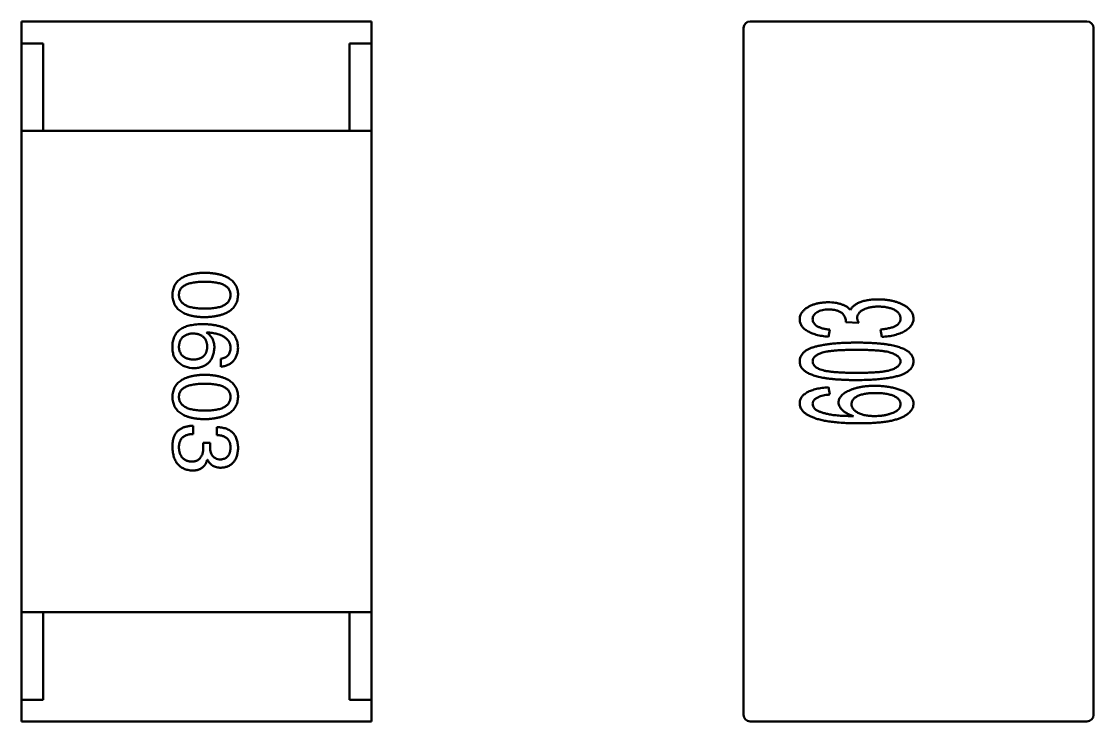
# Model space of a CAD drawing. Header units: millimetres. Extents: x 37 to 347, y 164 to 266.
# Drawn here: x 307.18 to 309.631, y 211.616 to 213.216 of the extents above; entities that cross this region are included whole.
import ezdxf

# ---------------------------------------------------------------- set-up
doc = ezdxf.new("R2010")
doc.units = ezdxf.units.MM
doc.header["$LTSCALE"] = 0.75
doc.layers.add('Visible', color=7, linetype='Continuous', lineweight=50)

msp = doc.modelspace()

# ---------------------------------------------------------------- linework, layer by layer
at = {"layer": 'Visible'}
for p, q in [((307.9804, 213.216), (307.1804, 213.216)), ((307.1804, 213.166), (307.1804, 213.216)), ((307.9804, 213.166), (307.9804, 213.216)), ((308.8312, 212.8162), (308.8312, 213.2012)), ((308.8462, 213.2162), (309.6162, 213.2162)), ((309.6312, 213.2012), (309.6312, 212.8162)), ((307.1804, 212.966), (307.1804, 213.166)), ((307.1804, 213.166), (307.2304, 213.166)), ((307.2304, 213.166), (307.2304, 212.966)), ((307.9304, 212.966), (307.9304, 213.166)), ((307.9304, 213.166), (307.9804, 213.166)), ((307.9804, 212.966), (307.9804, 213.166)), ((307.1804, 211.866), (307.1804, 212.966)), ((307.1804, 212.966), (307.9804, 212.966)), ((307.9304, 212.966), (307.2304, 212.966)), ((307.9804, 212.966), (307.9804, 211.866)), ((308.8312, 212.0162), (308.8312, 212.8162)), ((309.6312, 212.8162), (309.6312, 212.0162)), ((309.0944, 212.5274), (309.0648, 212.5292)), ((307.6034, 212.5047), (307.6042, 212.5056)), ((309.0285, 212.5118), (309.0252, 212.4953)), ((309.1471, 212.4953), (309.1438, 212.5118)), ((307.6362, 212.4449), (307.6362, 212.4269)), ((309.0252, 212.3801), (309.0285, 212.3636)), ((307.5731, 212.2732), (307.5731, 212.2921)), ((307.6272, 212.2888), (307.6272, 212.2708)), ((307.596, 212.2527), (307.596, 212.2437)), ((307.6116, 212.2527), (307.596, 212.2527)), ((307.6116, 212.2429), (307.6116, 212.2527)), ((307.6051, 212.2142), (307.6059, 212.2142)), ((308.8312, 211.6312), (308.8312, 212.0162)), ((309.6312, 212.0162), (309.6312, 211.6312)), ((307.1804, 211.866), (307.1804, 211.666)), ((307.1804, 211.866), (307.9804, 211.866)), ((307.9304, 211.866), (307.2304, 211.866)), ((307.2304, 211.666), (307.2304, 211.866)), ((307.9304, 211.866), (307.9304, 211.666)), ((307.9804, 211.866), (307.9804, 211.666)), ((307.1804, 211.666), (307.2304, 211.666)), ((307.1804, 211.666), (307.1804, 211.616)), ((307.9304, 211.666), (307.9804, 211.666)), ((307.9804, 211.666), (307.9804, 211.616)), ((307.9804, 211.616), (307.1804, 211.616)), ((309.6162, 211.6162), (308.8462, 211.6162))]:
    msp.add_line(p, q, dxfattribs=at)
for centre, radius, start, end in [((308.8462, 213.2012), 0.015, 90, 180), ((309.6162, 213.2012), 0.015, 0, 90), ((309.05, 212.5326), 0.0151, 347.1001, 356.9606), ((307.5741, 212.4755), 0.0519, 225.691, 270.7052), ((309.6162, 211.6312), 0.015, 270, 0)]:
    msp.add_arc(centre, radius, start, end, dxfattribs=at)
at = {"layer": 'Visible', "extrusion": (0, 0, -1)}
msp.add_arc((-308.8462, 211.6312), 0.015, 270, 360, dxfattribs=at)
at = {"layer": 'Visible'}
for points, knots in [([(307.5993, 212.6418), (307.5964, 212.6417), (307.5907, 212.6415), (307.5824, 212.6407), (307.5746, 212.6396), (307.5675, 212.6381), (307.5609, 212.6363), (307.5548, 212.634), (307.5493, 212.6314), (307.5444, 212.6284), (307.54, 212.6251), (307.5362, 212.6213), (307.533, 212.6171), (307.5304, 212.6126), (307.5283, 212.6077), (307.5268, 212.6025), (307.5258, 212.5969), (307.5256, 212.593), (307.5256, 212.591)], [0, 0, 0, 0, 0.087693, 0.170223, 0.247496, 0.319826, 0.387768, 0.451403, 0.511459, 0.568358, 0.622671, 0.675251, 0.726739, 0.778422, 0.830759, 0.884394, 0.940865, 1, 1, 1, 1]), ([(307.6756, 212.591), (307.6755, 212.593), (307.6753, 212.5969), (307.6743, 212.6025), (307.6727, 212.6077), (307.6706, 212.6126), (307.6678, 212.6172), (307.6645, 212.6213), (307.6606, 212.6251), (307.6561, 212.6284), (307.651, 212.6314), (307.6453, 212.634), (307.6391, 212.6363), (307.6322, 212.6381), (307.6248, 212.6396), (307.6168, 212.6407), (307.6083, 212.6415), (307.6024, 212.6417), (307.5993, 212.6418)], [0, 0, 0, 0, 0.057911, 0.113262, 0.165956, 0.217443, 0.268511, 0.319665, 0.372, 0.426129, 0.483365, 0.543779, 0.607756, 0.676562, 0.749704, 0.827713, 0.911177, 1, 1, 1, 1]), ([(307.5403, 212.591), (307.5404, 212.5922), (307.5405, 212.5946), (307.5411, 212.5981), (307.5423, 212.6013), (307.544, 212.6043), (307.546, 212.6071), (307.5486, 212.6096), (307.5516, 212.6118), (307.5551, 212.6138), (307.5591, 212.6156), (307.5635, 212.6172), (307.5683, 212.6184), (307.5736, 212.6195), (307.5794, 212.6203), (307.5856, 212.6209), (307.5923, 212.6212), (307.5969, 212.6213), (307.5993, 212.6213)], [0, 0, 0, 0, 0.049766, 0.097012, 0.143225, 0.188786, 0.235079, 0.282962, 0.333687, 0.387747, 0.445963, 0.508657, 0.576545, 0.649868, 0.72822, 0.812712, 0.903543, 1, 1, 1, 1]), ([(307.5993, 212.6213), (307.6017, 212.6213), (307.6063, 212.6212), (307.613, 212.6209), (307.6193, 212.6203), (307.625, 212.6195), (307.6303, 212.6184), (307.6352, 212.6172), (307.6396, 212.6156), (307.6435, 212.6138), (307.647, 212.6118), (307.6501, 212.6096), (307.6526, 212.6071), (307.6547, 212.6043), (307.6564, 212.6013), (307.6575, 212.5981), (307.6582, 212.5946), (307.6583, 212.5922), (307.6583, 212.591)], [0, 0, 0, 0, 0.096452, 0.187278, 0.271765, 0.350519, 0.423437, 0.491321, 0.554011, 0.612224, 0.666281, 0.717003, 0.764884, 0.811423, 0.856783, 0.902993, 0.950236, 1, 1, 1, 1]), ([(307.5256, 212.591), (307.5256, 212.589), (307.5258, 212.5851), (307.5268, 212.5795), (307.5283, 212.5742), (307.5304, 212.5693), (307.533, 212.5648), (307.5362, 212.5607), (307.54, 212.5569), (307.5444, 212.5535), (307.5493, 212.5506), (307.5548, 212.548), (307.5609, 212.5457), (307.5675, 212.5438), (307.5746, 212.5423), (307.5824, 212.5412), (307.5907, 212.5405), (307.5964, 212.5403), (307.5993, 212.5402)], [0, 0, 0, 0, 0.059134, 0.115603, 0.169236, 0.221572, 0.273254, 0.32474, 0.377319, 0.431815, 0.488555, 0.548609, 0.612242, 0.680182, 0.75251, 0.829782, 0.91231, 1, 1, 1, 1]), ([(307.5993, 212.5598), (307.597, 212.5599), (307.5924, 212.5599), (307.5858, 212.5603), (307.5797, 212.5609), (307.5739, 212.5617), (307.5687, 212.5628), (307.5638, 212.5641), (307.5595, 212.5657), (307.5555, 212.5675), (307.552, 212.5696), (307.549, 212.5719), (307.5464, 212.5745), (307.5443, 212.5773), (307.5426, 212.5804), (307.5413, 212.5837), (307.5405, 212.5873), (307.5404, 212.5897), (307.5403, 212.591)], [0, 0, 0, 0, 0.094834, 0.184067, 0.267029, 0.344713, 0.417334, 0.484367, 0.546941, 0.604717, 0.65953, 0.710539, 0.759381, 0.806382, 0.853027, 0.900623, 0.949121, 1, 1, 1, 1]), ([(307.5993, 212.5402), (307.6023, 212.5403), (307.6082, 212.5406), (307.6167, 212.5414), (307.6246, 212.5426), (307.6319, 212.5441), (307.6387, 212.546), (307.6449, 212.5483), (307.6506, 212.551), (307.6557, 212.554), (307.6602, 212.5573), (307.6641, 212.5611), (307.6675, 212.5652), (307.6703, 212.5696), (307.6725, 212.5745), (307.6741, 212.5796), (307.6752, 212.5852), (307.6754, 212.589), (307.6756, 212.591)], [0, 0, 0, 0, 0.088475, 0.171606, 0.249595, 0.322626, 0.391327, 0.455765, 0.516374, 0.573675, 0.628522, 0.681161, 0.732559, 0.783563, 0.83504, 0.887639, 0.942585, 1, 1, 1, 1]), ([(307.6583, 212.591), (307.6583, 212.5897), (307.6582, 212.5873), (307.6575, 212.5837), (307.6564, 212.5804), (307.6547, 212.5773), (307.6526, 212.5745), (307.6501, 212.5719), (307.647, 212.5696), (307.6435, 212.5675), (307.6396, 212.5657), (307.6352, 212.5641), (307.6303, 212.5628), (307.625, 212.5617), (307.6193, 212.5609), (307.613, 212.5603), (307.6063, 212.5599), (307.6017, 212.5599), (307.5993, 212.5598)], [0, 0, 0, 0, 0.050604, 0.098688, 0.145699, 0.191791, 0.238625, 0.286717, 0.337546, 0.391814, 0.449755, 0.512106, 0.579685, 0.652048, 0.730262, 0.814146, 0.904281, 1, 1, 1, 1]), ([(308.9594, 212.5354), (308.9595, 212.5372), (308.9597, 212.5408), (308.9615, 212.546), (308.9643, 212.5509), (308.9682, 212.5556), (308.973, 212.5599), (308.9787, 212.5637), (308.9852, 212.567), (308.9924, 212.5696), (309, 212.5718), (309.0081, 212.5732), (309.0163, 212.5742), (309.0219, 212.5743), (309.0247, 212.5743)], [0, 0, 0, 0, 0.063875, 0.12862, 0.196004, 0.26872, 0.345998, 0.427238, 0.513555, 0.606226, 0.70228, 0.799518, 0.898803, 1, 1, 1, 1]), ([(309.0247, 212.5743), (309.0273, 212.5743), (309.0326, 212.5742), (309.0402, 212.5734), (309.0474, 212.572), (309.0543, 212.5701), (309.0606, 212.5676), (309.0663, 212.5646), (309.0714, 212.5611), (309.0742, 212.5582), (309.0756, 212.5568)], [0, 0, 0, 0, 0.144088, 0.282399, 0.414873, 0.544284, 0.666959, 0.782936, 0.893536, 1, 1, 1, 1]), ([(309.0756, 212.5568), (309.0761, 212.5577), (309.0771, 212.5596), (309.0789, 212.5622), (309.0812, 212.5646), (309.0837, 212.567), (309.0867, 212.569), (309.0899, 212.5711), (309.0936, 212.5728), (309.099, 212.5752), (309.1065, 212.5776), (309.1164, 212.5795), (309.1273, 212.5807), (309.135, 212.5808), (309.139, 212.5809)], [0, 0, 0, 0, 0.043771, 0.088998, 0.135151, 0.183351, 0.234221, 0.287902, 0.345252, 0.405946, 0.536086, 0.677321, 0.831816, 1, 1, 1, 1]), ([(309.1387, 212.5645), (309.1354, 212.5644), (309.129, 212.5642), (309.1199, 212.5629), (309.1117, 212.5607), (309.1056, 212.5579), (309.1013, 212.5555), (309.0985, 212.5534), (309.0962, 212.5513), (309.0943, 212.5491), (309.0928, 212.5467), (309.0916, 212.5442), (309.091, 212.5415), (309.0909, 212.5397), (309.0909, 212.5388)], [0, 0, 0, 0, 0.167218, 0.320339, 0.462287, 0.594804, 0.656853, 0.713804, 0.766492, 0.816247, 0.86331, 0.908655, 0.953999, 1, 1, 1, 1]), ([(309.1899, 212.5375), (309.1899, 212.5385), (309.1898, 212.5406), (309.189, 212.5436), (309.1879, 212.5464), (309.1862, 212.549), (309.1841, 212.5515), (309.1816, 212.5537), (309.1786, 212.5557), (309.1739, 212.5582), (309.1672, 212.5608), (309.1585, 212.5629), (309.1489, 212.5643), (309.1422, 212.5644), (309.1387, 212.5645)], [0, 0, 0, 0, 0.04931, 0.097438, 0.144473, 0.193038, 0.242821, 0.295407, 0.351784, 0.413136, 0.54495, 0.684635, 0.836127, 1, 1, 1, 1]), ([(309.139, 212.5809), (309.1417, 212.5809), (309.1471, 212.5808), (309.1551, 212.5802), (309.1627, 212.5793), (309.17, 212.5779), (309.177, 212.5761), (309.1837, 212.574), (309.1901, 212.5715), (309.1961, 212.5685), (309.2015, 212.5654), (309.2063, 212.562), (309.2103, 212.5583), (309.2137, 212.5545), (309.2163, 212.5504), (309.2182, 212.5461), (309.2193, 212.5415), (309.2195, 212.5385), (309.2195, 212.5369)], [0, 0, 0, 0, 0.082462, 0.161515, 0.237917, 0.311928, 0.383707, 0.453659, 0.521452, 0.58809, 0.651668, 0.709643, 0.763649, 0.813744, 0.861616, 0.907939, 0.953268, 1, 1, 1, 1]), ([(309.0258, 212.5579), (309.0232, 212.5578), (309.0183, 212.5577), (309.0114, 212.5565), (309.0051, 212.5546), (308.9995, 212.552), (308.9949, 212.5488), (308.9915, 212.545), (308.9894, 212.5406), (308.9892, 212.5375), (308.989, 212.536)], [0, 0, 0, 0, 0.161714, 0.310106, 0.448206, 0.579033, 0.698679, 0.803099, 0.900751, 1, 1, 1, 1]), ([(309.0651, 212.5318), (309.065, 212.5334), (309.0648, 212.5367), (309.0628, 212.5415), (309.0598, 212.546), (309.0562, 212.5493), (309.0529, 212.5519), (309.05, 212.5534), (309.0467, 212.5548), (309.0432, 212.5559), (309.0393, 212.5568), (309.035, 212.5574), (309.0305, 212.5579), (309.0274, 212.5579), (309.0258, 212.5579)], [0, 0, 0, 0, 0.093799, 0.188392, 0.290003, 0.402222, 0.463153, 0.526712, 0.592954, 0.664831, 0.740162, 0.821342, 0.9079, 1, 1, 1, 1]), ([(309.0909, 212.5388), (309.0909, 212.538), (309.091, 212.5362), (309.0918, 212.5335), (309.0928, 212.5305), (309.0939, 212.5285), (309.0944, 212.5274)], [0, 0, 0, 0, 0.202269, 0.436275, 0.700784, 1, 1, 1, 1]), ([(307.5452, 212.5138), (307.5437, 212.5126), (307.5407, 212.5104), (307.5369, 212.5065), (307.5335, 212.5023), (307.5308, 212.4976), (307.5286, 212.4925), (307.527, 212.4871), (307.5259, 212.4813), (307.5257, 212.4773), (307.5256, 212.4752)], [0, 0, 0, 0, 0.125033, 0.246266, 0.36603, 0.485265, 0.606781, 0.732144, 0.862551, 1, 1, 1, 1]), ([(307.596, 212.5244), (307.5934, 212.5244), (307.5882, 212.5243), (307.5807, 212.5238), (307.5736, 212.523), (307.5671, 212.5218), (307.5609, 212.5204), (307.5552, 212.5185), (307.55, 212.5164), (307.5468, 212.5146), (307.5452, 212.5138)], [0, 0, 0, 0, 0.151498, 0.29521, 0.430242, 0.557137, 0.677306, 0.790845, 0.898111, 1, 1, 1, 1]), ([(307.6756, 212.4703), (307.6754, 212.4724), (307.6752, 212.4766), (307.6741, 212.4826), (307.6724, 212.4882), (307.6701, 212.4934), (307.6672, 212.4982), (307.6637, 212.5026), (307.6596, 212.5066), (307.6548, 212.5102), (307.6495, 212.5134), (307.6437, 212.5162), (307.6372, 212.5186), (307.6301, 212.5205), (307.6224, 212.5221), (307.6142, 212.5233), (307.6053, 212.5241), (307.5992, 212.5243), (307.596, 212.5244)], [0, 0, 0, 0, 0.058957, 0.115262, 0.16907, 0.221312, 0.273147, 0.324961, 0.377649, 0.432026, 0.488925, 0.549039, 0.612912, 0.680653, 0.753056, 0.830314, 0.912483, 1, 1, 1, 1]), ([(309.0252, 212.4953), (309.0227, 212.4956), (309.0178, 212.4961), (309.0106, 212.4972), (309.0038, 212.4985), (308.9975, 212.5001), (308.9916, 212.5019), (308.9862, 212.504), (308.9812, 212.5063), (308.9767, 212.5088), (308.9726, 212.5115), (308.9691, 212.5144), (308.9661, 212.5175), (308.9637, 212.5207), (308.9617, 212.5242), (308.9604, 212.5278), (308.9595, 212.5315), (308.9594, 212.5341), (308.9594, 212.5354)], [0, 0, 0, 0, 0.091225, 0.177914, 0.259697, 0.336779, 0.409804, 0.478609, 0.544088, 0.605766, 0.664021, 0.718355, 0.768591, 0.816722, 0.863055, 0.908208, 0.953971, 1, 1, 1, 1]), ([(308.989, 212.536), (308.9891, 212.5344), (308.9894, 212.5313), (308.9914, 212.527), (308.9946, 212.5231), (308.999, 212.5197), (309.0047, 212.5168), (309.0115, 212.5145), (309.0196, 212.5128), (309.0254, 212.5121), (309.0285, 212.5118)], [0, 0, 0, 0, 0.091264, 0.182272, 0.279087, 0.387649, 0.51128, 0.653335, 0.81559, 1, 1, 1, 1]), ([(309.1438, 212.5118), (309.1458, 212.512), (309.1496, 212.5124), (309.155, 212.5133), (309.1601, 212.5142), (309.1647, 212.5153), (309.1689, 212.5164), (309.1727, 212.5175), (309.176, 212.5189), (309.179, 212.5203), (309.1816, 212.5218), (309.1838, 212.5236), (309.1857, 212.5254), (309.1872, 212.5275), (309.1884, 212.5298), (309.1893, 212.5322), (309.1898, 212.5348), (309.1899, 212.5365), (309.1899, 212.5375)], [0, 0, 0, 0, 0.103069, 0.198581, 0.288104, 0.369261, 0.444795, 0.512889, 0.575174, 0.631288, 0.682404, 0.731175, 0.77647, 0.820426, 0.863811, 0.908278, 0.952771, 1, 1, 1, 1]), ([(309.2195, 212.5369), (309.2195, 212.5355), (309.2194, 212.5327), (309.2183, 212.5286), (309.2168, 212.5247), (309.2145, 212.521), (309.2117, 212.5175), (309.2081, 212.5142), (309.204, 212.511), (309.1993, 212.5082), (309.1941, 212.5055), (309.1885, 212.5031), (309.1825, 212.501), (309.1761, 212.4993), (309.1694, 212.4978), (309.1623, 212.4966), (309.1548, 212.4958), (309.1497, 212.4955), (309.1471, 212.4953)], [0, 0, 0, 0, 0.046425, 0.091755, 0.137366, 0.184235, 0.233618, 0.286345, 0.342703, 0.403812, 0.468459, 0.535483, 0.604767, 0.676823, 0.752582, 0.831579, 0.913949, 1, 1, 1, 1]), ([(307.5403, 212.4719), (307.5404, 212.4731), (307.5405, 212.4755), (307.541, 212.4788), (307.5416, 212.482), (307.5426, 212.4849), (307.5438, 212.4877), (307.5453, 212.4902), (307.5469, 212.4925), (307.5489, 212.4945), (307.5511, 212.4964), (307.5535, 212.498), (307.5562, 212.4994), (307.5591, 212.5006), (307.5623, 212.5015), (307.5656, 212.5023), (307.5693, 212.5029), (307.5718, 212.503), (307.5731, 212.5031)], [0, 0, 0, 0, 0.070403, 0.137196, 0.200053, 0.260887, 0.31876, 0.37535, 0.430743, 0.485927, 0.541678, 0.598832, 0.657726, 0.719441, 0.783504, 0.851852, 0.923533, 1, 1, 1, 1]), ([(307.5731, 212.5031), (307.5744, 212.503), (307.5768, 212.5028), (307.5804, 212.5023), (307.5837, 212.5016), (307.5868, 212.5006), (307.5896, 212.4995), (307.5922, 212.4981), (307.5946, 212.4965), (307.5967, 212.4947), (307.5986, 212.4927), (307.6002, 212.4905), (307.6017, 212.4881), (307.6028, 212.4854), (307.6038, 212.4825), (307.6044, 212.4795), (307.6049, 212.4762), (307.605, 212.4739), (307.6051, 212.4728)], [0, 0, 0, 0, 0.076072, 0.148369, 0.216753, 0.281358, 0.342792, 0.401604, 0.458929, 0.514444, 0.569818, 0.625343, 0.681554, 0.739608, 0.800134, 0.863477, 0.929547, 1, 1, 1, 1]), ([(307.6215, 212.4703), (307.6214, 212.4723), (307.6213, 212.4761), (307.6205, 212.4816), (307.619, 212.4866), (307.6171, 212.4912), (307.6145, 212.4953), (307.6114, 212.499), (307.6077, 212.5022), (307.6049, 212.5039), (307.6034, 212.5047)], [0, 0, 0, 0, 0.144617, 0.279572, 0.40596, 0.526097, 0.64389, 0.760003, 0.877724, 1, 1, 1, 1]), ([(307.6042, 212.5056), (307.6064, 212.5054), (307.6105, 212.5051), (307.6164, 212.5043), (307.622, 212.5034), (307.6272, 212.5022), (307.632, 212.5008), (307.6364, 212.4991), (307.6404, 212.4973), (307.644, 212.4952), (307.6472, 212.4929), (307.65, 212.4903), (307.6524, 212.4876), (307.6544, 212.4845), (307.656, 212.4813), (307.6572, 212.4778), (307.6581, 212.4742), (307.6582, 212.4716), (307.6583, 212.4703)], [0, 0, 0, 0, 0.089218, 0.173709, 0.252753, 0.326963, 0.397099, 0.462534, 0.524018, 0.582178, 0.637235, 0.689955, 0.741228, 0.791618, 0.841661, 0.892925, 0.945259, 1, 1, 1, 1]), ([(307.5256, 212.4752), (307.5255, 212.4731), (307.5255, 212.4691), (307.5259, 212.4632), (307.5268, 212.4578), (307.5281, 212.453), (307.5298, 212.4485), (307.5321, 212.4447), (307.5347, 212.4412), (307.5368, 212.4393), (307.5378, 212.4383)], [0, 0, 0, 0, 0.156782, 0.301945, 0.436395, 0.561474, 0.678489, 0.78853, 0.894967, 1, 1, 1, 1]), ([(307.5739, 212.4433), (307.5726, 212.4433), (307.5701, 212.4435), (307.5664, 212.444), (307.563, 212.4447), (307.5599, 212.4456), (307.5569, 212.4467), (307.5542, 212.448), (307.5517, 212.4495), (307.5495, 212.4512), (307.5475, 212.4531), (307.5457, 212.4552), (307.5442, 212.4575), (307.543, 212.46), (307.5419, 212.4627), (307.5411, 212.4656), (307.5406, 212.4687), (307.5404, 212.4709), (307.5403, 212.4719)], [0, 0, 0, 0, 0.078863, 0.153308, 0.223539, 0.289857, 0.35341, 0.413572, 0.471721, 0.528235, 0.584279, 0.638781, 0.69466, 0.751251, 0.809198, 0.869697, 0.933318, 1, 1, 1, 1]), ([(307.6051, 212.4728), (307.605, 212.4716), (307.6049, 212.4694), (307.6044, 212.4663), (307.6038, 212.4633), (307.6029, 212.4605), (307.6017, 212.4579), (307.6004, 212.4555), (307.5987, 212.4534), (307.5969, 212.4514), (307.5948, 212.4497), (307.5925, 212.4481), (307.59, 212.4468), (307.5872, 212.4456), (307.5842, 212.4448), (307.581, 212.444), (307.5775, 212.4435), (307.5751, 212.4433), (307.5739, 212.4433)], [0, 0, 0, 0, 0.069884, 0.136529, 0.199638, 0.259844, 0.317774, 0.374356, 0.430026, 0.485148, 0.5409, 0.597889, 0.657472, 0.718614, 0.783613, 0.85129, 0.923712, 1, 1, 1, 1]), ([(307.5747, 212.4236), (307.5765, 212.4237), (307.5799, 212.4239), (307.5849, 212.4246), (307.5896, 212.4257), (307.5939, 212.427), (307.598, 212.4288), (307.6017, 212.4309), (307.6051, 212.4333), (307.6082, 212.436), (307.611, 212.4392), (307.6135, 212.4426), (307.6156, 212.4464), (307.6174, 212.4505), (307.6189, 212.455), (307.6201, 212.4598), (307.621, 212.4649), (307.6213, 212.4685), (307.6215, 212.4703)], [0, 0, 0, 0, 0.071527, 0.139094, 0.20346, 0.264939, 0.323904, 0.381383, 0.437591, 0.493343, 0.549401, 0.606085, 0.664838, 0.725424, 0.788712, 0.855452, 0.925772, 1, 1, 1, 1]), ([(307.6362, 212.4269), (307.6377, 212.4271), (307.6406, 212.4274), (307.6448, 212.4284), (307.6488, 212.4295), (307.6525, 212.431), (307.6559, 212.4328), (307.6591, 212.4348), (307.6619, 212.4371), (307.6646, 212.4397), (307.6669, 212.4426), (307.6689, 212.4457), (307.6707, 212.4492), (307.6723, 212.4529), (307.6735, 212.4568), (307.6745, 212.4611), (307.6752, 212.4656), (307.6754, 212.4687), (307.6756, 212.4703)], [0, 0, 0, 0, 0.06947, 0.136096, 0.199592, 0.260665, 0.319672, 0.377156, 0.433415, 0.489984, 0.546535, 0.604276, 0.663499, 0.725182, 0.788953, 0.855683, 0.926216, 1, 1, 1, 1]), ([(307.6583, 212.4703), (307.6583, 212.4686), (307.6582, 212.4654), (307.6571, 212.4608), (307.6554, 212.4567), (307.6529, 212.4532), (307.6497, 212.4502), (307.6458, 212.4479), (307.6413, 212.446), (307.638, 212.4453), (307.6362, 212.4449)], [0, 0, 0, 0, 0.136586, 0.261496, 0.378089, 0.490612, 0.605522, 0.725767, 0.8561, 1, 1, 1, 1]), ([(308.9594, 212.4393), (308.9595, 212.4411), (308.9597, 212.4445), (308.9613, 212.4496), (308.964, 212.4543), (308.9676, 212.4589), (308.9723, 212.463), (308.9778, 212.4667), (308.9843, 212.4696), (308.9917, 212.472), (308.9999, 212.4741), (309.0089, 212.476), (309.0188, 212.4777), (309.0277, 212.4789), (309.0353, 212.4799), (309.0416, 212.4805), (309.0484, 212.481), (309.0557, 212.4815), (309.0635, 212.4818), (309.0717, 212.4819), (309.0805, 212.4821), (309.0865, 212.4821), (309.0896, 212.4821)], [0, 0, 0, 0, 0.034937, 0.070233, 0.106498, 0.145588, 0.187189, 0.231348, 0.279253, 0.331361, 0.388443, 0.450964, 0.518748, 0.592149, 0.631732, 0.674662, 0.720681, 0.770144, 0.822679, 0.878318, 0.937425, 1, 1, 1, 1]), ([(309.0895, 212.4657), (309.0846, 212.4657), (309.0754, 212.4656), (309.0621, 212.4653), (309.0501, 212.4647), (309.0394, 212.464), (309.03, 212.463), (309.0218, 212.4617), (309.0149, 212.4604), (309.0092, 212.4586), (309.0044, 212.4568), (309.0004, 212.4547), (308.9969, 212.4526), (308.994, 212.4502), (308.9918, 212.4477), (308.9902, 212.445), (308.9892, 212.4421), (308.9891, 212.4402), (308.989, 212.4392)], [0, 0, 0, 0, 0.131104, 0.251092, 0.359069, 0.456019, 0.542064, 0.61636, 0.680002, 0.732947, 0.778443, 0.819195, 0.855957, 0.888635, 0.918943, 0.946451, 0.973354, 1, 1, 1, 1]), ([(309.1899, 212.4393), (309.1898, 212.4403), (309.1897, 212.4421), (309.1888, 212.4448), (309.1872, 212.4473), (309.185, 212.4498), (309.1823, 212.452), (309.179, 212.4542), (309.175, 212.4562), (309.1704, 212.4582), (309.1648, 212.4601), (309.1579, 212.4616), (309.1498, 212.4628), (309.1403, 212.4639), (309.1295, 212.4647), (309.1173, 212.4653), (309.1038, 212.4656), (309.0944, 212.4657), (309.0895, 212.4657)], [0, 0, 0, 0, 0.024873, 0.049942, 0.076734, 0.105819, 0.137584, 0.173281, 0.213331, 0.25803, 0.310528, 0.373652, 0.448708, 0.535069, 0.633281, 0.743475, 0.865696, 1, 1, 1, 1]), ([(309.0896, 212.4821), (309.0932, 212.4821), (309.1003, 212.4821), (309.1108, 212.4819), (309.1207, 212.4815), (309.1301, 212.481), (309.139, 212.4803), (309.1474, 212.4795), (309.1553, 212.4786), (309.1626, 212.4774), (309.1695, 212.4762), (309.1759, 212.4747), (309.1819, 212.4732), (309.1875, 212.4715), (309.1926, 212.4697), (309.1972, 212.4677), (309.2015, 212.4656), (309.2053, 212.4632), (309.2087, 212.4609), (309.2115, 212.4582), (309.214, 212.4555), (309.216, 212.4526), (309.2176, 212.4495), (309.2187, 212.4462), (309.2194, 212.4428), (309.2195, 212.4405), (309.2195, 212.4393)], [0, 0, 0, 0, 0.074251, 0.145037, 0.212012, 0.2759, 0.336376, 0.39347, 0.447215, 0.49765, 0.544762, 0.589416, 0.631521, 0.670554, 0.707275, 0.741788, 0.773747, 0.80364, 0.831602, 0.858005, 0.882699, 0.906488, 0.929872, 0.952805, 0.976255, 1, 1, 1, 1]), ([(309.0896, 212.3965), (309.0859, 212.3965), (309.0787, 212.3965), (309.0682, 212.3968), (309.0582, 212.3972), (309.0488, 212.3977), (309.0398, 212.3983), (309.0314, 212.3992), (309.0236, 212.4001), (309.0162, 212.4013), (309.0093, 212.4026), (309.0028, 212.4039), (308.9969, 212.4055), (308.9913, 212.4072), (308.9862, 212.4091), (308.9816, 212.411), (308.9773, 212.4131), (308.9736, 212.4155), (308.9702, 212.4179), (308.9674, 212.4205), (308.9648, 212.4232), (308.9629, 212.4262), (308.9613, 212.4293), (308.9602, 212.4325), (308.9595, 212.4359), (308.9594, 212.4382), (308.9594, 212.4393)], [0, 0, 0, 0, 0.074506, 0.1459, 0.213486, 0.277294, 0.338042, 0.395064, 0.448741, 0.499113, 0.546571, 0.591094, 0.632898, 0.672215, 0.708563, 0.743033, 0.77464, 0.804496, 0.832142, 0.858512, 0.883407, 0.907258, 0.930302, 0.953206, 0.976284, 1, 1, 1, 1]), ([(308.989, 212.4392), (308.9891, 212.4383), (308.9892, 212.4364), (308.99, 212.4338), (308.9915, 212.4312), (308.9934, 212.4288), (308.996, 212.4266), (308.999, 212.4244), (309.0026, 212.4223), (309.0052, 212.4212), (309.0066, 212.4206)], [0, 0, 0, 0, 0.100844, 0.202097, 0.308076, 0.419905, 0.544656, 0.680308, 0.833032, 1, 1, 1, 1]), ([(309.0066, 212.4206), (309.0087, 212.4199), (309.0132, 212.4186), (309.0206, 212.4171), (309.0291, 212.4158), (309.0389, 212.4148), (309.0499, 212.414), (309.062, 212.4134), (309.0753, 212.413), (309.0846, 212.413), (309.0895, 212.413)], [0, 0, 0, 0, 0.077494, 0.167583, 0.271791, 0.388974, 0.520674, 0.666372, 0.826123, 1, 1, 1, 1]), ([(309.0895, 212.413), (309.0944, 212.413), (309.1038, 212.413), (309.1173, 212.4134), (309.1295, 212.414), (309.1404, 212.4148), (309.1499, 212.4158), (309.158, 212.4171), (309.1648, 212.4186), (309.1705, 212.4204), (309.175, 212.4224), (309.179, 212.4244), (309.1823, 212.4267), (309.1851, 212.4289), (309.1872, 212.4313), (309.1888, 212.4339), (309.1897, 212.4366), (309.1898, 212.4384), (309.1899, 212.4393)], [0, 0, 0, 0, 0.134263, 0.256912, 0.367072, 0.465719, 0.552001, 0.626648, 0.690208, 0.742103, 0.78636, 0.826398, 0.862342, 0.894454, 0.92353, 0.950073, 0.975135, 1, 1, 1, 1]), ([(309.2195, 212.4393), (309.2194, 212.4378), (309.2193, 212.4347), (309.2181, 212.4303), (309.2161, 212.4261), (309.2134, 212.4222), (309.2098, 212.4186), (309.2055, 212.4153), (309.2005, 212.4121), (309.1967, 212.4104), (309.1948, 212.4095)], [0, 0, 0, 0, 0.112855, 0.222519, 0.33314, 0.446105, 0.568897, 0.700572, 0.843031, 1, 1, 1, 1]), ([(307.5993, 212.4087), (307.5964, 212.4085), (307.5907, 212.4084), (307.5824, 212.4076), (307.5746, 212.4065), (307.5675, 212.405), (307.5609, 212.4031), (307.5548, 212.4009), (307.5493, 212.3983), (307.5444, 212.3952), (307.54, 212.3919), (307.5362, 212.3881), (307.533, 212.384), (307.5304, 212.3795), (307.5283, 212.3746), (307.5268, 212.3693), (307.5258, 212.3637), (307.5256, 212.3598), (307.5256, 212.3578)], [0, 0, 0, 0, 0.087693, 0.170223, 0.247496, 0.319826, 0.387768, 0.451403, 0.511459, 0.568358, 0.622671, 0.675251, 0.726739, 0.778422, 0.830759, 0.884394, 0.940865, 1, 1, 1, 1]), ([(307.6756, 212.3578), (307.6755, 212.3598), (307.6753, 212.3637), (307.6743, 212.3693), (307.6727, 212.3746), (307.6706, 212.3795), (307.6678, 212.384), (307.6645, 212.3881), (307.6606, 212.3919), (307.6561, 212.3953), (307.651, 212.3983), (307.6453, 212.4009), (307.6391, 212.4031), (307.6322, 212.405), (307.6248, 212.4065), (307.6168, 212.4076), (307.6083, 212.4084), (307.6024, 212.4085), (307.5993, 212.4087)], [0, 0, 0, 0, 0.057911, 0.113262, 0.165956, 0.217443, 0.268511, 0.319665, 0.372, 0.426129, 0.483365, 0.543779, 0.607756, 0.676562, 0.749704, 0.827713, 0.911177, 1, 1, 1, 1]), ([(309.1948, 212.4095), (309.1918, 212.4084), (309.1855, 212.4062), (309.1753, 212.4037), (309.164, 212.4014), (309.1514, 212.3997), (309.1376, 212.3982), (309.1227, 212.3973), (309.1065, 212.3966), (309.0953, 212.3966), (309.0896, 212.3965)], [0, 0, 0, 0, 0.088742, 0.187499, 0.295864, 0.414923, 0.545072, 0.685443, 0.837217, 1, 1, 1, 1]), ([(307.5403, 212.3578), (307.5404, 212.3591), (307.5405, 212.3615), (307.5411, 212.3649), (307.5423, 212.3682), (307.544, 212.3712), (307.546, 212.3739), (307.5486, 212.3764), (307.5516, 212.3787), (307.5551, 212.3807), (307.5591, 212.3825), (307.5635, 212.384), (307.5683, 212.3852), (307.5736, 212.3864), (307.5794, 212.3872), (307.5856, 212.3877), (307.5923, 212.3881), (307.5969, 212.3881), (307.5993, 212.3882)], [0, 0, 0, 0, 0.049766, 0.097012, 0.143225, 0.188786, 0.235079, 0.282962, 0.333687, 0.387747, 0.445963, 0.508657, 0.576545, 0.649868, 0.72822, 0.812712, 0.903543, 1, 1, 1, 1]), ([(307.5993, 212.3882), (307.6017, 212.3881), (307.6063, 212.3881), (307.613, 212.3877), (307.6193, 212.3872), (307.625, 212.3864), (307.6303, 212.3852), (307.6352, 212.384), (307.6396, 212.3825), (307.6435, 212.3807), (307.647, 212.3787), (307.6501, 212.3764), (307.6526, 212.3739), (307.6547, 212.3712), (307.6564, 212.3682), (307.6575, 212.3649), (307.6582, 212.3615), (307.6583, 212.3591), (307.6583, 212.3578)], [0, 0, 0, 0, 0.096452, 0.187278, 0.271765, 0.350519, 0.423437, 0.491321, 0.554011, 0.612224, 0.666281, 0.717003, 0.764884, 0.811423, 0.856783, 0.902993, 0.950236, 1, 1, 1, 1]), ([(308.9594, 212.3437), (308.9594, 212.3449), (308.9595, 212.3474), (308.9604, 212.351), (308.9618, 212.3543), (308.9637, 212.3576), (308.9662, 212.3606), (308.9693, 212.3634), (308.9728, 212.3661), (308.9769, 212.3686), (308.9815, 212.3709), (308.9865, 212.373), (308.992, 212.3747), (308.9978, 212.3763), (309.0041, 212.3776), (309.0108, 212.3787), (309.0179, 212.3795), (309.0227, 212.3799), (309.0252, 212.3801)], [0, 0, 0, 0, 0.045249, 0.089046, 0.133753, 0.17902, 0.22622, 0.276333, 0.330502, 0.389318, 0.451844, 0.517626, 0.587612, 0.660911, 0.739117, 0.821058, 0.908157, 1, 1, 1, 1]), ([(309.0483, 212.3454), (309.0484, 212.3467), (309.0485, 212.3493), (309.0496, 212.3531), (309.0516, 212.3567), (309.0541, 212.3602), (309.0575, 212.3634), (309.0615, 212.3666), (309.0662, 212.3696), (309.0717, 212.3724), (309.0776, 212.375), (309.0841, 212.3772), (309.091, 212.3791), (309.0983, 212.3807), (309.106, 212.3819), (309.1142, 212.3828), (309.1228, 212.3833), (309.1286, 212.3833), (309.1316, 212.3834)], [0, 0, 0, 0, 0.0391, 0.07853, 0.118928, 0.162015, 0.208997, 0.259988, 0.316442, 0.37843, 0.444682, 0.513469, 0.585629, 0.660965, 0.739818, 0.822306, 0.909148, 1, 1, 1, 1]), ([(309.1327, 212.3669), (309.1306, 212.3669), (309.1266, 212.3668), (309.1207, 212.3665), (309.1152, 212.366), (309.11, 212.3653), (309.1052, 212.3644), (309.1007, 212.3633), (309.0965, 212.3619), (309.0926, 212.3604), (309.0892, 212.3587), (309.0862, 212.3567), (309.0836, 212.3546), (309.0815, 212.3523), (309.0799, 212.3497), (309.0788, 212.3469), (309.078, 212.344), (309.078, 212.3419), (309.0779, 212.3409)], [0, 0, 0, 0, 0.092421, 0.18033, 0.263853, 0.34161, 0.415312, 0.485163, 0.550673, 0.612163, 0.670021, 0.723417, 0.772617, 0.818981, 0.864284, 0.908474, 0.952925, 1, 1, 1, 1]), ([(309.1316, 212.3834), (309.1356, 212.3833), (309.1434, 212.3832), (309.1549, 212.3821), (309.1659, 212.3805), (309.1764, 212.3782), (309.1861, 212.3754), (309.1948, 212.3721), (309.2022, 212.3683), (309.2084, 212.3639), (309.2133, 212.3592), (309.2169, 212.354), (309.2192, 212.3485), (309.2194, 212.3447), (309.2195, 212.3428)], [0, 0, 0, 0, 0.113222, 0.222436, 0.328941, 0.432255, 0.529309, 0.617114, 0.696232, 0.767885, 0.832331, 0.890498, 0.945728, 1, 1, 1, 1]), ([(309.1899, 212.3415), (309.1898, 212.3425), (309.1897, 212.3444), (309.189, 212.3472), (309.1878, 212.3499), (309.1861, 212.3523), (309.1838, 212.3545), (309.1812, 212.3567), (309.178, 212.3586), (309.1744, 212.3603), (309.1704, 212.3618), (309.1661, 212.3632), (309.1613, 212.3643), (309.1563, 212.3653), (309.1508, 212.366), (309.1451, 212.3665), (309.139, 212.3668), (309.1348, 212.3669), (309.1327, 212.3669)], [0, 0, 0, 0, 0.043059, 0.084311, 0.126412, 0.169629, 0.214862, 0.264105, 0.317794, 0.376356, 0.439245, 0.50636, 0.576813, 0.652673, 0.732388, 0.816257, 0.905922, 1, 1, 1, 1]), ([(307.5256, 212.3578), (307.5256, 212.3558), (307.5258, 212.352), (307.5268, 212.3463), (307.5283, 212.3411), (307.5304, 212.3362), (307.533, 212.3317), (307.5362, 212.3275), (307.54, 212.3238), (307.5444, 212.3204), (307.5493, 212.3174), (307.5548, 212.3148), (307.5609, 212.3126), (307.5675, 212.3107), (307.5746, 212.3092), (307.5824, 212.3081), (307.5907, 212.3073), (307.5964, 212.3071), (307.5993, 212.307)], [0, 0, 0, 0, 0.059134, 0.115603, 0.169236, 0.221572, 0.273254, 0.32474, 0.377319, 0.431815, 0.488555, 0.548609, 0.612242, 0.680182, 0.75251, 0.829782, 0.91231, 1, 1, 1, 1]), ([(307.5993, 212.3267), (307.597, 212.3267), (307.5924, 212.3267), (307.5858, 212.3271), (307.5797, 212.3277), (307.5739, 212.3286), (307.5687, 212.3296), (307.5638, 212.331), (307.5595, 212.3325), (307.5555, 212.3344), (307.552, 212.3364), (307.549, 212.3388), (307.5464, 212.3413), (307.5443, 212.3442), (307.5426, 212.3472), (307.5413, 212.3505), (307.5405, 212.3541), (307.5404, 212.3566), (307.5403, 212.3578)], [0, 0, 0, 0, 0.094834, 0.184067, 0.267029, 0.344713, 0.417334, 0.484367, 0.546941, 0.604717, 0.65953, 0.710539, 0.759381, 0.806382, 0.853027, 0.900623, 0.949121, 1, 1, 1, 1]), ([(307.5993, 212.307), (307.6023, 212.3071), (307.6082, 212.3074), (307.6167, 212.3083), (307.6246, 212.3095), (307.6319, 212.311), (307.6387, 212.3129), (307.6449, 212.3152), (307.6506, 212.3178), (307.6557, 212.3208), (307.6602, 212.3242), (307.6641, 212.3279), (307.6675, 212.332), (307.6703, 212.3365), (307.6725, 212.3413), (307.6741, 212.3465), (307.6752, 212.352), (307.6754, 212.3559), (307.6756, 212.3578)], [0, 0, 0, 0, 0.088475, 0.171606, 0.249595, 0.322626, 0.391327, 0.455765, 0.516374, 0.573675, 0.628522, 0.681161, 0.732559, 0.783563, 0.83504, 0.887639, 0.942585, 1, 1, 1, 1]), ([(307.6583, 212.3578), (307.6583, 212.3566), (307.6582, 212.3541), (307.6575, 212.3505), (307.6564, 212.3472), (307.6547, 212.3441), (307.6526, 212.3413), (307.6501, 212.3387), (307.647, 212.3364), (307.6435, 212.3343), (307.6396, 212.3325), (307.6352, 212.331), (307.6303, 212.3296), (307.625, 212.3285), (307.6193, 212.3277), (307.613, 212.3271), (307.6063, 212.3267), (307.6017, 212.3267), (307.5993, 212.3267)], [0, 0, 0, 0, 0.050604, 0.098688, 0.145699, 0.191791, 0.238625, 0.286717, 0.337546, 0.391814, 0.449755, 0.512106, 0.579685, 0.652048, 0.730262, 0.814146, 0.904281, 1, 1, 1, 1]), ([(308.9886, 212.3115), (308.9863, 212.3125), (308.9819, 212.3144), (308.9759, 212.3178), (308.9708, 212.3214), (308.9667, 212.3253), (308.9634, 212.3295), (308.9611, 212.334), (308.9597, 212.3388), (308.9595, 212.342), (308.9594, 212.3437)], [0, 0, 0, 0, 0.16287, 0.309908, 0.444611, 0.566631, 0.67929, 0.787329, 0.892674, 1, 1, 1, 1]), ([(309.0022, 212.3578), (309.0012, 212.3573), (308.9992, 212.3563), (308.9965, 212.3547), (308.9942, 212.3529), (308.9923, 212.351), (308.9909, 212.3491), (308.9898, 212.347), (308.9892, 212.3448), (308.9891, 212.3434), (308.989, 212.3426)], [0, 0, 0, 0, 0.163277, 0.310892, 0.446819, 0.569906, 0.684024, 0.789987, 0.895592, 1, 1, 1, 1]), ([(308.989, 212.3426), (308.9891, 212.3414), (308.9893, 212.3389), (308.9909, 212.3352), (308.9933, 212.3316), (308.9955, 212.3294), (308.9966, 212.3282)], [0, 0, 0, 0, 0.216987, 0.448782, 0.706308, 1, 1, 1, 1]), ([(309.0285, 212.3636), (309.0257, 212.3633), (309.0205, 212.3626), (309.0133, 212.3614), (309.0073, 212.3598), (309.0038, 212.3585), (309.0022, 212.3578)], [0, 0, 0, 0, 0.314678, 0.585132, 0.813475, 1, 1, 1, 1]), ([(309.0822, 212.3142), (309.0795, 212.3152), (309.0744, 212.317), (309.0674, 212.3203), (309.0615, 212.3239), (309.0567, 212.3279), (309.053, 212.3321), (309.0503, 212.3364), (309.0486, 212.3408), (309.0484, 212.3439), (309.0483, 212.3454)], [0, 0, 0, 0, 0.175284, 0.3323, 0.472555, 0.59864, 0.711841, 0.814222, 0.907964, 1, 1, 1, 1]), ([(309.2195, 212.3428), (309.2194, 212.3411), (309.2192, 212.3379), (309.2179, 212.3332), (309.2155, 212.3287), (309.2123, 212.3245), (309.2083, 212.3205), (309.2032, 212.3168), (309.1974, 212.3134), (309.1906, 212.3101), (309.1827, 212.3072), (309.1737, 212.3046), (309.1636, 212.3025), (309.1523, 212.3008), (309.1399, 212.2994), (309.1263, 212.2984), (309.1115, 212.2979), (309.1013, 212.2978), (309.096, 212.2978)], [0, 0, 0, 0, 0.034539, 0.068446, 0.103088, 0.13979, 0.17946, 0.222893, 0.270938, 0.32355, 0.381968, 0.447495, 0.520046, 0.600262, 0.688396, 0.784196, 0.88815, 1, 1, 1, 1]), ([(308.9966, 212.3282), (308.9985, 212.3273), (309.0024, 212.3253), (309.0091, 212.3228), (309.0169, 212.3205), (309.0241, 212.3187), (309.0306, 212.3174), (309.0362, 212.3166), (309.0425, 212.3159), (309.0493, 212.3153), (309.0566, 212.3149), (309.0646, 212.3145), (309.0732, 212.3143), (309.0791, 212.3142), (309.0822, 212.3142)], [0, 0, 0, 0, 0.069993, 0.151179, 0.244049, 0.348789, 0.406942, 0.471758, 0.543422, 0.621403, 0.705702, 0.796988, 0.895269, 1, 1, 1, 1]), ([(309.0779, 212.3409), (309.078, 212.34), (309.078, 212.3381), (309.0788, 212.3355), (309.0799, 212.3329), (309.0816, 212.3305), (309.0836, 212.3282), (309.0862, 212.326), (309.0892, 212.3239), (309.0939, 212.3212), (309.1006, 212.3183), (309.1098, 212.3159), (309.12, 212.3144), (309.1272, 212.3143), (309.131, 212.3142)], [0, 0, 0, 0, 0.042268, 0.084326, 0.12704, 0.171814, 0.219694, 0.271017, 0.327502, 0.389152, 0.521662, 0.665762, 0.8249, 1, 1, 1, 1]), ([(309.131, 212.3142), (309.1336, 212.3142), (309.1386, 212.3143), (309.1462, 212.3151), (309.1536, 212.3161), (309.1607, 212.3177), (309.1673, 212.3196), (309.1732, 212.3217), (309.1782, 212.3242), (309.1824, 212.3268), (309.1858, 212.3299), (309.1882, 212.3334), (309.1896, 212.3373), (309.1898, 212.3401), (309.1899, 212.3415)], [0, 0, 0, 0, 0.109243, 0.216023, 0.321968, 0.426361, 0.524966, 0.612732, 0.691524, 0.7616, 0.824439, 0.882595, 0.939943, 1, 1, 1, 1]), ([(309.096, 212.2978), (309.09, 212.2978), (309.0786, 212.2978), (309.062, 212.2985), (309.0466, 212.2996), (309.0326, 212.3011), (309.0198, 212.3029), (309.0082, 212.3053), (308.9979, 212.308), (308.9916, 212.3104), (308.9886, 212.3115)], [0, 0, 0, 0, 0.16399, 0.316279, 0.457451, 0.587187, 0.706146, 0.814209, 0.912106, 1, 1, 1, 1]), ([(307.5305, 212.2699), (307.5301, 212.2691), (307.5293, 212.2673), (307.5283, 212.2645), (307.5274, 212.2615), (307.5268, 212.2582), (307.5262, 212.2547), (307.5258, 212.251), (307.5256, 212.247), (307.5256, 212.2443), (307.5256, 212.2429)], [0, 0, 0, 0, 0.101955, 0.208983, 0.322698, 0.44339, 0.570851, 0.70629, 0.84885, 1, 1, 1, 1]), ([(307.5731, 212.2921), (307.5718, 212.292), (307.5691, 212.2919), (307.5653, 212.2916), (307.5617, 212.2911), (307.5582, 212.2904), (307.5549, 212.2896), (307.5518, 212.2886), (307.5488, 212.2875), (307.5461, 212.2862), (307.5435, 212.2847), (307.5411, 212.2831), (307.5388, 212.2813), (307.5368, 212.2794), (307.5349, 212.2773), (307.5333, 212.275), (307.5317, 212.2725), (307.5309, 212.2708), (307.5305, 212.2699)], [0, 0, 0, 0, 0.078937, 0.154495, 0.226898, 0.296844, 0.363348, 0.427781, 0.48946, 0.549586, 0.607902, 0.664733, 0.720805, 0.776157, 0.831175, 0.886736, 0.943094, 1, 1, 1, 1]), ([(307.5403, 212.2421), (307.5403, 212.2433), (307.5404, 212.2457), (307.5408, 212.2491), (307.5414, 212.2524), (307.5423, 212.2554), (307.5434, 212.2582), (307.5449, 212.2607), (307.5466, 212.263), (307.5485, 212.2651), (307.5507, 212.2669), (307.5531, 212.2685), (307.5558, 212.2699), (307.5588, 212.271), (307.562, 212.272), (307.5655, 212.2726), (307.5692, 212.2731), (307.5718, 212.2732), (307.5731, 212.2732)], [0, 0, 0, 0, 0.071272, 0.13882, 0.201858, 0.262757, 0.320043, 0.376709, 0.431462, 0.486034, 0.541209, 0.597703, 0.65589, 0.717768, 0.782056, 0.850407, 0.92277, 1, 1, 1, 1]), ([(307.6756, 212.2413), (307.6755, 212.2431), (307.6754, 212.2468), (307.6747, 212.2521), (307.6737, 212.2571), (307.6723, 212.2617), (307.6706, 212.266), (307.6685, 212.2699), (307.666, 212.2734), (307.6631, 212.2766), (307.6599, 212.2794), (307.6563, 212.2818), (307.6523, 212.2839), (307.648, 212.2856), (307.6433, 212.287), (307.6383, 212.288), (307.6328, 212.2886), (307.6291, 212.2887), (307.6272, 212.2888)], [0, 0, 0, 0, 0.073232, 0.142595, 0.207997, 0.270074, 0.329156, 0.386529, 0.441846, 0.496976, 0.551877, 0.607941, 0.665637, 0.725446, 0.788542, 0.855101, 0.925196, 1, 1, 1, 1]), ([(307.6272, 212.2708), (307.6284, 212.2707), (307.6309, 212.2706), (307.6344, 212.2702), (307.6377, 212.2696), (307.6408, 212.2687), (307.6436, 212.2677), (307.6462, 212.2664), (307.6485, 212.2649), (307.6506, 212.2632), (307.6524, 212.2613), (307.654, 212.2592), (307.6554, 212.2569), (307.6565, 212.2543), (307.6573, 212.2515), (307.6579, 212.2486), (307.6583, 212.2454), (307.6583, 212.2432), (307.6583, 212.2421)], [0, 0, 0, 0, 0.078134, 0.15164, 0.221358, 0.286689, 0.348614, 0.407697, 0.464247, 0.520153, 0.574432, 0.629291, 0.684538, 0.742032, 0.801329, 0.863637, 0.930123, 1, 1, 1, 1]), ([(307.5256, 212.2429), (307.5257, 212.2408), (307.5258, 212.2368), (307.5265, 212.231), (307.5276, 212.2256), (307.529, 212.2206), (307.5306, 212.2159), (307.5327, 212.2116), (307.5351, 212.2077), (307.5378, 212.2041), (307.5408, 212.201), (307.5442, 212.1982), (307.5479, 212.1958), (307.552, 212.1938), (307.5564, 212.1921), (307.5611, 212.1909), (307.5662, 212.19), (307.5697, 212.1897), (307.5715, 212.1896)], [0, 0, 0, 0, 0.078078, 0.151942, 0.221594, 0.28726, 0.350176, 0.409768, 0.467648, 0.523784, 0.578904, 0.634014, 0.689819, 0.746826, 0.805875, 0.867063, 0.931764, 1, 1, 1, 1]), ([(307.569, 212.2101), (307.5679, 212.2102), (307.5658, 212.2104), (307.5627, 212.2109), (307.5598, 212.2117), (307.5571, 212.2127), (307.5546, 212.2139), (307.5522, 212.2153), (307.5502, 212.217), (307.5482, 212.2189), (307.5465, 212.221), (307.5451, 212.2234), (307.5437, 212.2259), (307.5426, 212.2287), (307.5418, 212.2318), (307.5411, 212.235), (307.5406, 212.2385), (307.5404, 212.2409), (307.5403, 212.2421)], [0, 0, 0, 0, 0.068514, 0.133941, 0.195994, 0.255362, 0.312994, 0.369441, 0.424687, 0.480522, 0.537148, 0.594801, 0.654411, 0.716817, 0.781981, 0.850498, 0.923306, 1, 1, 1, 1]), ([(307.596, 212.2437), (307.596, 212.2424), (307.596, 212.2397), (307.5957, 212.2359), (307.5952, 212.2324), (307.5944, 212.2291), (307.5935, 212.226), (307.5923, 212.2232), (307.5909, 212.2207), (307.5893, 212.2185), (307.5875, 212.2165), (307.5855, 212.2148), (307.5833, 212.2133), (307.5808, 212.2121), (307.5782, 212.2112), (307.5753, 212.2106), (307.5722, 212.2102), (307.5701, 212.2101), (307.569, 212.2101)], [0, 0, 0, 0, 0.082495, 0.159728, 0.232496, 0.300725, 0.365163, 0.425859, 0.483728, 0.538892, 0.592921, 0.646195, 0.699968, 0.754746, 0.811387, 0.870806, 0.933482, 1, 1, 1, 1]), ([(307.6354, 212.215), (307.6336, 212.2151), (307.6317, 212.2153), (307.6269, 212.2163), (307.625, 212.2171), (307.6222, 212.2186), (307.62, 212.22), (307.6161, 212.2246), (307.6149, 212.227), (307.612, 212.2342), (307.6117, 212.2404), (307.6116, 212.2429)], [0.000001, 0.000001, 0.000001, 0.000001, 0.000529469, 0.000529469, 0.001127239, 0.001127239, 0.001835181, 0.001835181, 0.002488358, 0.002488358, 0.00458577, 0.00458577, 0.00458577, 0.00458577]), ([(307.6583, 212.2421), (307.6583, 212.241), (307.6582, 212.239), (307.6578, 212.2361), (307.6573, 212.2334), (307.6567, 212.2309), (307.6558, 212.2285), (307.6548, 212.2264), (307.6536, 212.2244), (307.6522, 212.2226), (307.6507, 212.221), (307.649, 212.2196), (307.6472, 212.2183), (307.6451, 212.2173), (307.6429, 212.2164), (307.6406, 212.2158), (307.638, 212.2153), (307.6363, 212.2151), (307.6354, 212.215)], [0, 0, 0, 0, 0.078051, 0.151197, 0.220412, 0.286742, 0.34933, 0.409464, 0.467368, 0.52298, 0.578639, 0.633998, 0.690142, 0.746855, 0.805868, 0.867776, 0.932345, 1, 1, 1, 1]), ([(307.637, 212.1962), (307.6385, 212.1963), (307.6414, 212.1965), (307.6457, 212.1973), (307.6496, 212.1984), (307.6533, 212.1998), (307.6566, 212.2016), (307.6598, 212.2036), (307.6626, 212.206), (307.6652, 212.2087), (307.6675, 212.2116), (307.6694, 212.215), (307.6712, 212.2186), (307.6726, 212.2225), (307.6738, 212.2268), (307.6746, 212.2313), (307.6753, 212.2362), (307.6755, 212.2395), (307.6756, 212.2413)], [0, 0, 0, 0, 0.067521, 0.132139, 0.193339, 0.252064, 0.309083, 0.364848, 0.420021, 0.475612, 0.532002, 0.589602, 0.649896, 0.712634, 0.778603, 0.848416, 0.922155, 1, 1, 1, 1]), ([(307.5715, 212.1896), (307.5725, 212.1896), (307.5746, 212.1897), (307.5777, 212.19), (307.5806, 212.1904), (307.5834, 212.1911), (307.586, 212.192), (307.5885, 212.193), (307.5908, 212.1943), (307.593, 212.1957), (307.595, 212.1974), (307.5969, 212.1992), (307.5986, 212.2012), (307.6003, 212.2034), (307.6017, 212.2059), (307.603, 212.2085), (307.6041, 212.2113), (307.6047, 212.2132), (307.6051, 212.2142)], [0, 0, 0, 0, 0.071215, 0.138707, 0.20396, 0.266995, 0.327734, 0.387609, 0.445602, 0.503345, 0.561136, 0.618597, 0.677672, 0.738255, 0.799989, 0.863961, 0.930555, 1, 1, 1, 1]), ([(307.6059, 212.2142), (307.6066, 212.2128), (307.608, 212.21), (307.6108, 212.2063), (307.614, 212.2031), (307.6177, 212.2005), (307.6219, 212.1986), (307.6265, 212.1972), (307.6316, 212.1963), (307.6352, 212.1962), (307.637, 212.1962)], [0, 0, 0, 0, 0.125227, 0.244792, 0.361427, 0.478215, 0.59667, 0.722058, 0.856314, 1, 1, 1, 1])]:
    msp.add_open_spline(points, degree=3, knots=knots, dxfattribs=at)

doc.saveas('drawing.dxf')
